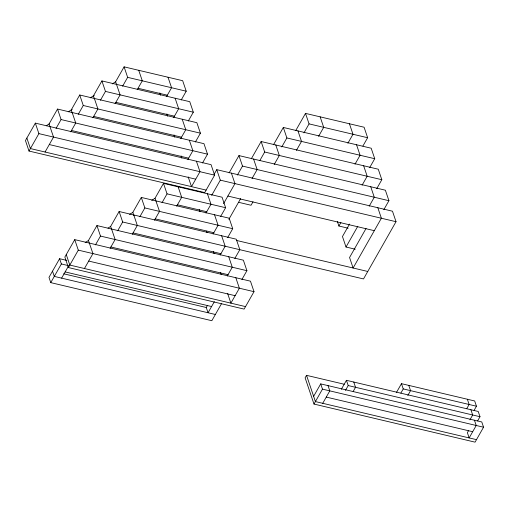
<?xml version="1.0" encoding="UTF-8"?>
<svg xmlns="http://www.w3.org/2000/svg" width="509" height="509" viewBox="0 0 509 509"><rect width="100%" height="100%" fill="white"/><g stroke="black" fill="none" stroke-linecap="round" stroke-linejoin="round"><path stroke-width="0.76" d="M35.344 123.127L25.45 140.548L29 151.046L204.713 192.587L214.613 175.166L211.063 164.674L35.344 123.127L38.894 133.625L29 151.046M202.499 163.001L207.513 154.176L203.963 143.678L57.53 109.06L49.049 123.992L53.54 137.086L45.059 152.019M56.073 128.383L61.08 119.558L57.53 109.06M195.399 142.005L200.412 133.186L196.862 122.688L79.722 94.992L71.235 109.925L72.253 112.922M78.259 114.309L83.266 105.49L79.722 94.992M70.713 131.844L75.726 123.019L72.176 112.521M188.305 121.015L193.312 112.19L189.762 101.692L101.908 80.925L93.427 95.851L94.439 98.854M100.445 100.241L105.458 91.416L101.908 80.925M92.899 117.776L97.913 108.951L94.362 98.453M112.273 83.902L115.613 81.784L124.094 66.851L182.667 80.702L186.218 91.2L181.204 100.018M122.631 86.174L127.644 77.349L124.094 66.851M115.085 103.702L120.099 94.884L115.613 81.784M137.271 89.635L142.285 80.81L138.734 70.318M66.914 260.443L59.591 258.712L48.985 277.38L50.76 282.629L211.833 320.708L221.65 303.428M74.747 239.637L64.853 257.058L68.403 267.556L244.116 309.097L254.01 291.682L250.466 281.184L74.747 239.637L78.297 250.135L68.403 267.556M50.76 282.629L61.366 263.961L59.591 258.712M61.621 278.137L68.295 266.385M166.558 96.557L171.571 87.739L168.021 77.241M85.188 242.57L88.451 240.502L96.933 225.57L243.366 260.188L246.916 270.686L241.902 279.511M95.469 244.893L100.483 236.068L96.933 225.57M84.456 268.529L92.937 253.597L88.451 240.502M108.029 228.089L110.638 226.435L119.119 211.502L236.265 239.198L239.815 249.696L234.802 258.515M173.658 117.554L178.672 108.729L175.121 98.231M117.655 230.819L122.669 222L119.119 211.502M110.116 248.354L115.129 239.529L111.579 229.031M129.56 214.435L132.824 212.368L141.305 197.435L229.165 218.202L232.715 228.7L227.701 237.525M180.759 138.543L185.772 129.719L182.222 119.227M139.848 216.751L144.855 207.927L141.305 197.435M132.302 234.286L137.315 225.462L133.765 214.963M151.752 200.361L155.01 198.294L163.497 183.361L222.064 197.212L225.614 207.71L220.601 216.529M162.034 202.684L167.041 193.859L163.497 183.361M187.859 159.54L192.866 150.715L189.323 140.217M154.488 220.212L159.502 211.394L155.01 198.294M176.674 206.145L181.688 197.32L178.137 186.828M214.009 174.498L216.758 169.662L392.477 211.203L396.027 221.701L363.515 278.938L122.669 222M211.674 195.367L220.308 180.154L216.758 169.662M205.96 213.067L210.974 204.249L207.424 193.751M229.133 172.869L238.95 155.589L385.377 190.207L388.927 200.705L383.824 209.695M237.391 175.071L242.5 166.087L238.95 155.589M223.566 203.664L234.954 183.615L231.404 173.124M251.319 158.802L261.136 141.521L378.276 169.217L381.826 179.715L376.724 188.699M213.061 234.064L218.075 225.239L214.524 214.741M259.972 160.316L264.686 152.019L261.136 141.521M228.865 219.322L240.649 198.58M252.038 178.538L257.14 169.548L253.59 159.05M273.505 144.734L283.322 127.454L371.182 148.221L374.732 158.719L369.623 167.709M220.162 255.054L225.169 246.229L221.619 235.737M281.763 146.936L286.872 137.952L283.322 127.454M253.018 201.793L251.052 205.248L238.721 202.334M274.224 164.464L279.326 155.48L275.776 144.982M295.691 130.667L305.508 113.386L364.081 127.231L367.632 137.729L362.917 146.019M303.956 132.868L309.058 123.878L305.508 113.386M214.334 301.697L208.047 312.755L206.272 307.506L207.449 305.432M296.41 150.397L301.513 141.413L297.962 130.915M227.256 276.05L232.269 267.225L228.719 256.727M318.596 136.329L323.699 127.339L320.148 116.847M347.882 143.252L352.985 134.268L349.435 123.77M354.983 164.242L360.086 155.258L356.535 144.76M348.162 228.21L338.911 226.021L340.877 222.567M362.077 185.238L367.186 176.254L363.636 165.756M349.53 224.075L342.462 236.52L346.012 247.018L355.257 249.2M346.012 247.018L357.789 226.276M369.178 206.228L374.287 197.244L370.737 186.746M366.054 228.477L349.562 257.509L353.112 268.008L381.381 218.234L377.837 207.742M344.3 384.263L306.533 375.337L305.12 377.824L313.996 404.063L475.069 442.149L483.55 427.216L481.775 421.967L320.702 383.888L313.633 396.326M313.996 404.063L322.477 389.137L320.702 383.888M322.731 403.306L329.8 390.867L328.025 385.618M341.335 389.302L346.438 380.312L478.225 411.469L480 416.718L477.646 420.867M345.465 390.403L348.213 385.561L346.438 380.312M353.176 391.44L355.536 387.292L353.761 382.043M396.358 392.649L401.461 383.665L474.674 400.971L476.449 406.22L474.095 410.369M400.882 393.063L403.236 388.914L401.461 383.665M407.811 395.48L410.559 390.645L408.784 385.396M466.772 408.638L469.126 404.49L467.357 399.241M469.928 419.83L472.676 414.988L470.901 409.739M468.566 430.608L467.383 432.675L469.158 437.925L476.227 425.486L474.452 420.237M46.217 125.793L49.551 123.674M68.231 111.827L72.24 109.289M90.252 97.862L94.26 95.323M127.644 77.349L186.218 91.2M309.058 123.878L367.632 137.729M138.047 88.28L167.334 95.202M105.458 91.416L193.312 112.19M286.872 137.952L374.732 158.719M115.855 102.347L174.428 116.192M83.266 105.49L200.412 133.186M264.686 152.019L381.826 179.715M93.669 116.415L181.528 137.188M61.08 119.558L207.513 154.176M242.5 166.087L388.927 200.705M71.483 130.482L188.629 158.178M38.894 133.625L214.613 175.166M220.308 180.154L396.027 221.701M49.297 144.556L195.73 179.174M206.132 190.099L30.413 148.558L26.862 138.06M227.886 196.06L374.312 230.679M167.041 193.859L225.614 207.71M177.444 204.79L206.73 211.712M144.855 207.927L232.715 228.7M155.258 218.857L213.831 232.702M236.736 240.496L367.752 271.469M133.072 232.925L220.931 253.698M100.483 236.068L246.916 270.686M110.886 246.992L228.032 274.688M78.297 250.135L254.01 291.682M88.7 261.066L235.126 295.684M245.529 306.609L69.816 265.068L66.265 254.57M61.366 263.961L68.683 265.692M65.152 271.914L211.585 306.533M63.695 273.797L206.272 307.506M215.371 314.486L54.298 276.406L52.522 271.157M403.236 388.914L476.449 406.22M348.213 385.561L480 416.718M322.477 389.137L483.55 427.216M326.263 397.084L472.696 431.708M476.481 439.655L315.408 401.576L306.533 375.337M337.391 221.523L338.911 226.021M196.417 161.213L199.967 171.705L191.486 186.638L188.19 176.89M235.82 277.723L239.37 288.215L230.889 303.148L227.593 293.4M159.794 92.918L160.551 95.17M166.895 113.914L167.652 116.16M173.989 134.904L174.752 137.156M181.089 155.9L181.853 158.146M199.197 209.428L199.954 211.68M206.546 231.175L207.055 232.67M213.392 251.414L214.155 253.667M220.492 272.41L221.256 274.656M132.824 212.368L133.842 215.364M110.638 226.435L111.656 229.432"/></g></svg>
